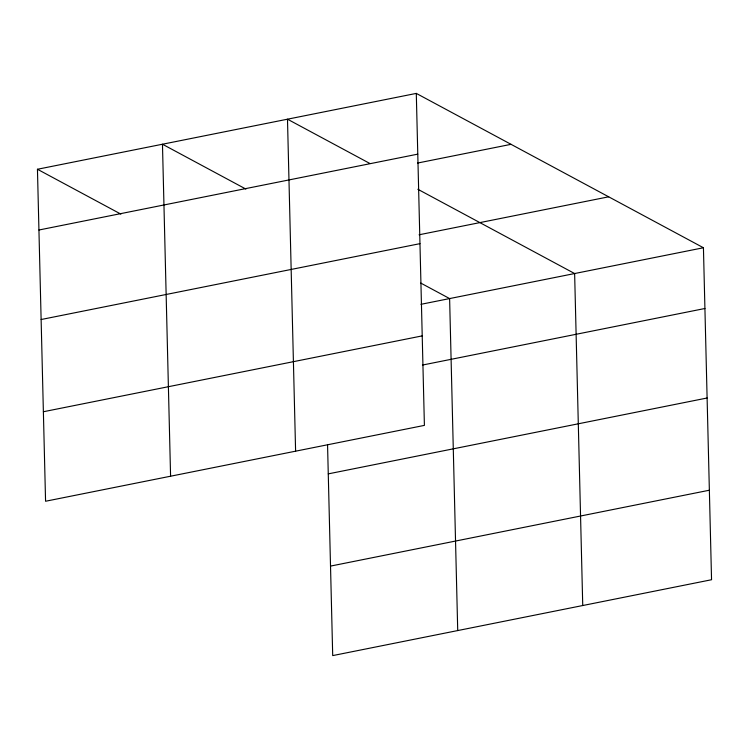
<?xml version="1.0" encoding="UTF-8"?>
<svg xmlns="http://www.w3.org/2000/svg" width="749" height="749" viewBox="0 0 749 749"><rect width="100%" height="100%" fill="white"/><g stroke="black" fill="none" stroke-linecap="round" stroke-linejoin="round"><path stroke-width="1.12" d="M416.294 93.4L424.402 425.385L45.567 501.25L37.45 169.265L416.294 93.4L703.433 247.75L711.55 579.735L332.706 655.6L327.556 444.803M38.939 230.009L417.773 154.144M417.577 163.048L511.052 144.332M419.084 234.783L608.675 196.809M41.12 319.523L419.964 243.65M420.938 304.319L703.433 247.75M43.376 411.744L422.221 335.88M422.427 365.063L704.921 308.494M328.268 473.874L707.112 398M330.524 566.094L709.359 490.221M369.884 163.488L287.485 119.194L295.602 451.179M417.839 189.263L574.633 273.544L582.741 605.529M245.897 189.076L162.467 144.229L170.585 476.214M420.769 283.075L449.615 298.579L457.723 630.564M37.45 169.265L120.879 214.111"/></g></svg>
